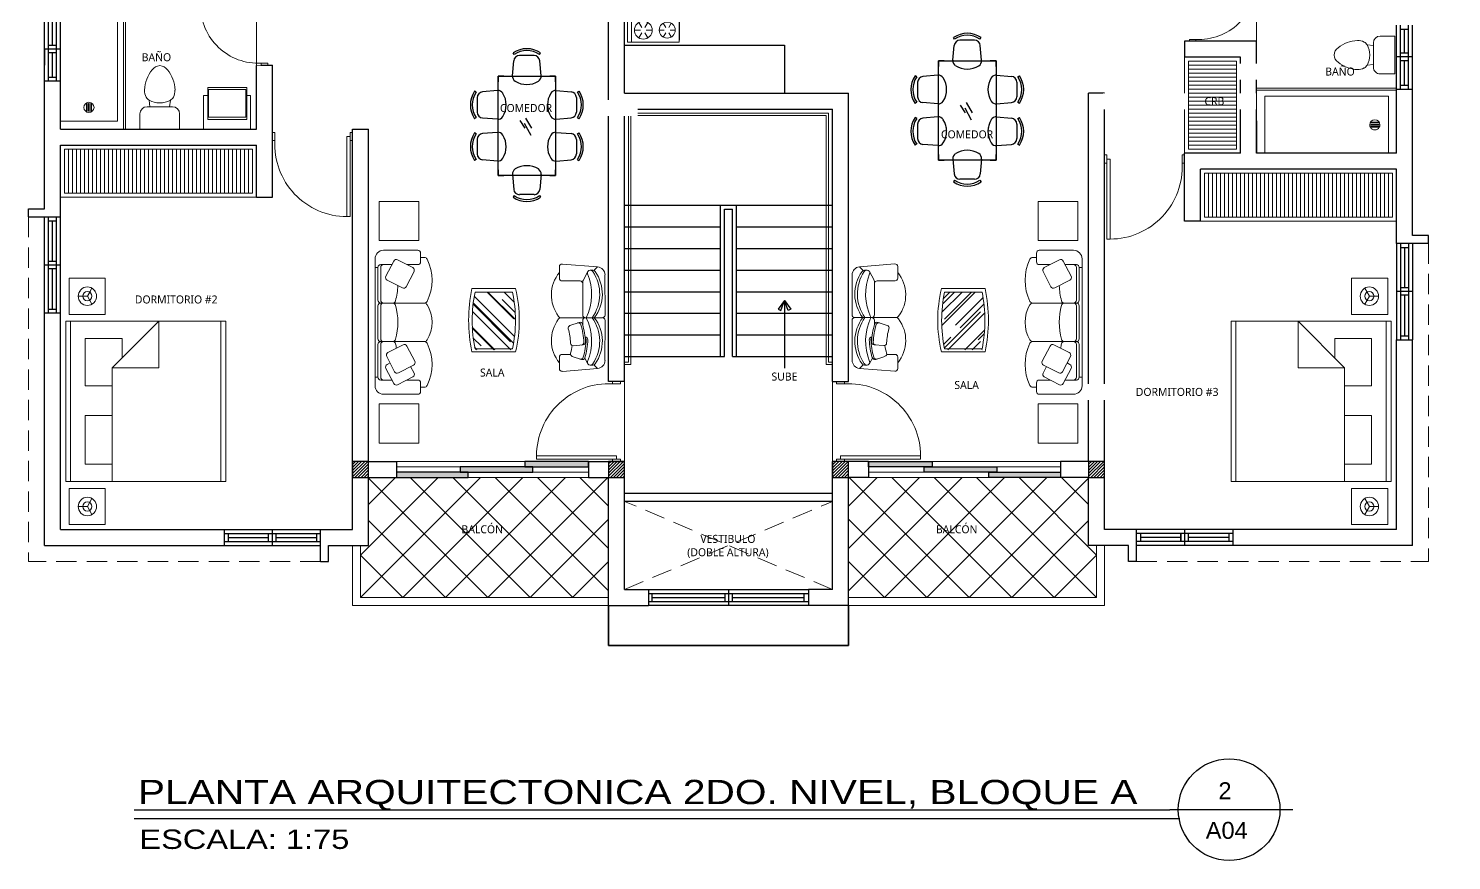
# Model space of a CAD drawing. Header units: feet. Extents: x -417 to 46, y -646 to -218.
# Drawn here: x -77.94 to -60.15, y -238.07 to -227.68 of the extents above; entities that cross this region are included whole.
import ezdxf
from ezdxf.enums import TextEntityAlignment as Align

# ---------------------------------------------------------------- set-up
doc = ezdxf.new("R2010")
doc.units = ezdxf.units.FT
doc.header["$MEASUREMENT"] = 0
doc.linetypes.add('DASHED', pattern=[19.05, 12.7, -6.35])
for name, color, linetype, lineweight in [('A-GENM', 8, 'Continuous', 9), ('A-WALL', 4, 'Continuous', 25), ('closet', 8, 'Continuous', 5), ('FURN', 2, 'Continuous', 30), ('I-FURN', 2, 'Continuous', 0), ('MB', 2, 'Continuous', 20), ('muebles', 2, 'Continuous', 5), ('P-SANR-FIXT', 2, 'Continuous', 9), ('Piso', 8, 'Continuous', 9), ('puertas', 8, 'Continuous', 9), ('TXT', 2, 'Continuous', 9), ('vuelo', 251, 'DASHED', 13)]:
    doc.layers.add(name, color=color, linetype=linetype, lineweight=lineweight)
for name, color, linetype in [('COCINA', 2, 'Continuous'), ('columna', 9, 'Continuous'), ('escalera', 2, 'Continuous'), ('PERT-VENT', 2, 'Continuous'), ('RELLENO', 8, 'Continuous'), ('textos', 7, 'Continuous'), ('TEXXT', 8, 'Continuous')]:
    doc.layers.add(name, color=color, linetype=linetype)
doc.styles.add('ads', font='trebuc.ttf', dxfattribs={"height": 0.14})
doc.styles.add('DAMIAN', font='arial.ttf', dxfattribs={"height": 0.12})

# ---------------------------------------------------------------- blocks, each defined once
blk = doc.blocks.new('A$C285A50AC')
at = {"layer": 'muebles'}
for p, q in [((0.001, 0.69, -0.889), (0, 0.029, -0.889)), ((0.001, 0.69), (0.001, 0.639)), ((0.763, 0.688), (0.001, 0.69)), ((0.763, 0.688, -0.889), (0.001, 0.69, -0.889)), ((0.001, 0.639), (0.763, 0.637)), ((0.762, 0.028, -0.889), (0.763, 0.688, -0.889)), ((0.763, 0.637), (0.763, 0.688)), ((0, 0.029, -0.889), (0.762, 0.028, -0.889))]:
    blk.add_line(p, q, dxfattribs=at)
at = {"layer": 'muebles', "color": 8}
for p, q in [((0.153, 0.524, 0.003), (0.153, 0.6, 0.003)), ((0.61, 0.523, 0.003), (0.611, 0.587, 0.003)), ((0.12, 0.505, 0.003), (0.054, 0.543, 0.003)), ((0.12, 0.467, 0.003), (0.054, 0.429, 0.003)), ((0.153, 0.448, 0.003), (0.153, 0.372, 0.003)), ((0.186, 0.505, 0.003), (0.252, 0.543, 0.003)), ((0.186, 0.467, 0.003), (0.252, 0.429, 0.003)), ((0.577, 0.466, 0.003), (0.522, 0.435, 0.003)), ((0.577, 0.504, 0.003), (0.523, 0.536, 0.003)), ((0.61, 0.447, 0.003), (0.61, 0.384, 0.003)), ((0.643, 0.504, 0.003), (0.698, 0.536, 0.003)), ((0.643, 0.466, 0.003), (0.698, 0.434, 0.003)), ((0.12, 0.2, 0.003), (0.065, 0.232, 0.003)), ((0.153, 0.219, 0.003), (0.153, 0.283, 0.003)), ((0.186, 0.2, 0.003), (0.241, 0.232, 0.003)), ((0.577, 0.2, 0.003), (0.511, 0.238, 0.003)), ((0.61, 0.219, 0.003), (0.61, 0.295, 0.003)), ((0.643, 0.199, 0.003), (0.709, 0.237, 0.003)), ((0.12, 0.162, 0.003), (0.065, 0.131, 0.003)), ((0.153, 0.143, 0.003), (0.152, 0.08, 0.003)), ((0.186, 0.162, 0.003), (0.241, 0.13, 0.003)), ((0.577, 0.162, 0.003), (0.511, 0.124, 0.003)), ((0.61, 0.142, 0.003), (0.61, 0.066, 0.003)), ((0.643, 0.161, 0.003), (0.709, 0.123, 0.003))]:
    blk.add_line(p, q, dxfattribs=at)
at = {"layer": 'muebles', "extrusion": (-0.001805, -0.999998, 0)}
for p, q in [((0.063, 0.027, -0.622), (0.698, 0.025, -0.622)), ((0.063, 0.027, -0.102), (0.698, 0.025, -0.102))]:
    blk.add_line(p, q, dxfattribs=at)
at = {"layer": 'muebles'}
for centre, radius in [((0.153, 0.486, 0.003), 0.114), ((0.61, 0.485, 0.003), 0.102), ((0.153, 0.181, 0.003), 0.102), ((0.61, 0.181, 0.003), 0.114)]:
    blk.add_circle(centre, radius, dxfattribs=at)
at = {"layer": 'muebles', "color": 8, "extrusion": (-0.001805, -0.999998, 0)}
for centre in [(0.089, -0.038, -0.027), (0.216, -0.038, -0.027), (0.381, -0.038, -0.027), (0.546, -0.038, -0.027), (0.673, -0.038, -0.027)]:
    blk.add_circle(centre, 0.0254, dxfattribs=at)
at = {"layer": 'muebles'}
for points in [[(0, 0.029), (0.001, 0.639), (0.763, 0.637), (0.762, 0.028)], [(0.001, 0.69, 0.254), (0.001, 0.639, 0.254), (0.763, 0.637, 0.254), (0.763, 0.688, 0.254)]]:
    blk.add_3dface(points, dxfattribs=at)
at = {"layer": 'muebles', "color": 8}
for points in [[(0.025, 0.027, -0.076), (0.025, 0.027, -0.533), (0.737, 0.025, -0.533), (0.737, 0.025, -0.076)], [(0.025, 0.027, -0.597), (0.025, 0.027, -0.851), (0.737, 0.025, -0.851), (0.737, 0.025, -0.597)]]:
    blk.add_3dface(points, dxfattribs=at)
blk = doc.blocks.new('Toilet_-_Tank_-_3D_4840 - 17_ High_ Seat Not Visible-536545-Nivel 1')
at = {"layer": 'P-SANR-FIXT'}
for p, q in [((0.248, 0.489), (-0.248, 0.489)), ((-0.248, 0.489), (-0.248, 0.298)), ((0.248, 0.298), (0.248, 0.489)), ((-0.159, 0.21), (-0.123, 0.21)), ((-0.123, 0.21), (-0.132, 0.127)), ((-0.123, 0.21), (0.123, 0.21)), ((0.132, 0.127), (0.123, 0.21)), ((0.123, 0.21), (0.159, 0.21))]:
    blk.add_line(p, q, dxfattribs=at)
for centre, radius, start, end in [((-0.159, 0.298), 0.0889, 180, 270), ((0.159, 0.298), 0.0889, 270, 360), ((-0.023, 0.008), 0.167, 151.0596, 182.709), ((-0.083, 0.041), 0.0995, 119.8981, 151.0596), ((0, -0.104), 0.266, 90.1019, 119.8981), ((0, -0.104), 0.266, 60.1019, 89.8981), ((0.083, 0.041), 0.0995, 28.9404, 60.1019), ((0.023, 0.008), 0.167, 357.291, 28.9404), ((0.25, 0.021), 0.441, 182.709, 218.5058), ((-0.25, 0.021), 0.441, 321.4942, 357.291), ((0.011, -0.169), 0.136, 218.5058, 265.219), ((-0.011, -0.169), 0.136, 274.781, 321.4942)]:
    blk.add_arc(centre, radius, start, end, dxfattribs=at)
blk = doc.blocks.new('bath_sink_6127 - bath_sink_6127-V2-Nivel 1')
at = {"layer": 'I-FURN'}
for p, q in [((0.293, 0.297), (-0.127, 0.297)), ((-0.127, 0.297), (-0.127, -0.29)), ((0.395, 0.244), (-0.005, 0.244)), ((-0.005, 0.244), (-0.005, -0.245)), ((0.025, -0.234), (0.025, 0.233)), ((0.025, 0.233), (0.369, 0.233)), ((0.293, 0.244), (0.293, 0.297)), ((0.369, 0.233), (0.369, -0.234)), ((0.395, -0.245), (0.395, 0.244)), ((0.293, -0.29), (-0.127, -0.29)), ((-0.005, -0.245), (0.395, -0.245)), ((0.369, -0.234), (0.025, -0.234)), ((0.293, -0.29), (0.293, -0.245))]:
    blk.add_line(p, q, dxfattribs=at)
blk = doc.blocks.new('A$C3D6C2CD6')
at = {"layer": 'P-SANR-FIXT'}
for p, q in [((0, 1.6), (0.787, 1.6)), ((0, 0.102), (0, 1.6)), ((0.711, 1.6), (0.711, 0.102)), ((0.787, 0), (0.787, 1.6)), ((0.813, 1.6), (0.813, 0)), ((0.324, 0.227), (0.324, 0.317)), ((0.333, 0.317), (0.333, 0.227)), ((0.351, 0.227), (0.351, 0.317)), ((0.36, 0.317), (0.36, 0.227)), ((0.378, 0.227), (0.378, 0.317)), ((0.387, 0.317), (0.387, 0.227)), ((0.711, 0.102), (0, 0.102)), ((0, 0), (0.787, 0)), ((0.124, 0), (0.787, 0)), ((0.813, 0), (0.787, 0)), ((0.813, 0), (0.787, 0))]:
    blk.add_line(p, q, dxfattribs=at)
for centre, radius, start, end in [((0.356, 0.272), 0.0635, 90, 270), ((0.356, 0.272), 0.0635, 90, 270), ((0.328, 0.317), 0.00444, 360, 180), ((0.328, 0.227), 0.00444, 180, 360), ((0.356, 0.317), 0.00444, 360, 180), ((0.356, 0.227), 0.00444, 180, 360), ((0.356, 0.272), 0.0635, 270, 90), ((0.356, 0.272), 0.0635, 270, 90), ((0.383, 0.317), 0.00444, 360, 180), ((0.383, 0.227), 0.00444, 180, 360)]:
    blk.add_arc(centre, radius, start, end, dxfattribs=at)
blk = doc.blocks.new('A$C4D292AF4')
at = {"layer": 'puertas'}
for points in [[(0.03, 0.05), (0.07, 0.05), (0.07, 1.05), (0.03, 1.05)], [(0, 0), (0.03, 0), (0.03, 0.1), (0, 0.1)], [(0.97, 0), (1, 0), (1, 0.1), (0.97, 0.1)]]:
    blk.add_lwpolyline(points, close=True, dxfattribs=at)
blk.add_arc((0.068, 0.147), 0.903, 357.0481, 89.8556, dxfattribs=at)
blk = doc.blocks.new('A$C6DF15AF1')
for points in [[(1.603, 0.133), (2.4, 0.133), (2.4, 0.2), (1.603, 0.2)], [(0, 0), (0.896, 0), (0.896, 0.067), (0, 0.067)], [(0.796, 0.067), (1.703, 0.067), (1.703, 0.133), (0.796, 0.133)]]:
    blk.add_hatch(color=256).paths.add_polyline_path(points)
at = {"layer": 'PERT-VENT', "extrusion": (-6.28888e-16, -1.94037e-15, -1)}
for points in [[(-1.603, 0.133), (-2.4, 0.133), (-2.4, 0.2), (-1.603, 0.2)], [(0, 0), (-0.896, 0), (-0.896, 0.067), (0, 0.067)], [(-0.796, 0.067), (-1.703, 0.067), (-1.703, 0.133), (-0.796, 0.133)]]:
    blk.add_lwpolyline(points, close=True, dxfattribs=at)
at = {"layer": 'Piso'}
for p, q in [((0, 0.2), (2.4, 0.2)), ((0, 0), (2.4, 0))]:
    blk.add_line(p, q, dxfattribs=at)
at = {"layer": 'Piso', "extrusion": (-6.28888e-16, -1.94037e-15, -1)}
for p, q in [((0.796, 0.133), (0, 0.133)), ((1.703, 0.067), (2.4, 0.067))]:
    blk.add_line(p, q, dxfattribs=at)
blk = doc.blocks.new('A$C5D053580')
at = {"color": 8}
for p, q in [((0.761, 1.017), (0.69, 1.123)), ((0.845, 0.914), (0.753, 1.083)), ((0.855, 1.016), (0.772, 1.159))]:
    blk.add_line(p, q, dxfattribs=at)
at = {"layer": 'FURN'}
for p, q in [((0.608, 2.04, -0.375), (0.592, 2.062, -0.375)), ((0.884, 2.026, -0.375), (0.683, 2.026, -0.375)), ((0.96, 2.04, -0.375), (0.975, 2.062, -0.375)), ((0.585, 1.746, -0.375), (0.602, 1.952, -0.375)), ((0.983, 1.746, -0.375), (0.965, 1.952, -0.375)), ((0.082, 1.516, -0.375), (0.059, 1.532, -0.375)), ((0.095, 1.441, -0.375), (0.095, 1.24, -0.375)), ((0.375, 1.54, -0.375), (0.169, 1.522, -0.375)), ((1.192, 1.54, -0.375), (1.398, 1.523, -0.375)), ((1.472, 1.442, -0.375), (1.472, 1.241, -0.375)), ((1.486, 1.517, -0.375), (1.508, 1.533, -0.375)), ((0.082, 1.164, -0.375), (0.059, 1.149, -0.375)), ((0.375, 1.141, -0.375), (0.169, 1.159, -0.375)), ((1.192, 1.142, -0.375), (1.398, 1.16, -0.375)), ((1.486, 1.165, -0.375), (1.508, 1.15, -0.375)), ((0.082, 0.937, -0.375), (0.059, 0.953, -0.375)), ((0.095, 0.862, -0.375), (0.095, 0.661, -0.375)), ((0.375, 0.96, -0.375), (0.169, 0.943, -0.375)), ((1.192, 0.96, -0.375), (1.398, 0.943, -0.375)), ((1.472, 0.862, -0.375), (1.472, 0.661, -0.375)), ((1.486, 0.937, -0.375), (1.508, 0.953, -0.375)), ((0.082, 0.585, -0.375), (0.059, 0.57, -0.375)), ((0.375, 0.562, -0.375), (0.169, 0.58, -0.375)), ((1.192, 0.562, -0.375), (1.398, 0.58, -0.375)), ((1.486, 0.585, -0.375), (1.508, 0.57, -0.375)), ((0.585, 0.375, -0.375), (0.602, 0.169, -0.375)), ((0.983, 0.375, -0.375), (0.965, 0.169, -0.375)), ((0.608, 0.082, -0.375), (0.592, 0.059, -0.375)), ((0.884, 0.095, -0.375), (0.683, 0.095, -0.375)), ((0.96, 0.082, -0.375), (0.975, 0.059, -0.375))]:
    blk.add_line(p, q, dxfattribs=at)
at = {"layer": 'FURN', "linetype": 'Continuous'}
for p, q in [((0.384, 1.741, 0.375), (1.184, 1.741, 0.375)), ((0.384, 0.361, 0.375), (0.384, 1.741, 0.375)), ((1.184, 1.741, 0.375), (1.184, 0.361, 0.375)), ((1.184, 0.361, 0.375), (0.384, 0.361, 0.375))]:
    blk.add_line(p, q, dxfattribs=at)
at = {"layer": 'FURN'}
for centre, radius, start, end in [((0.784, 1.782, -0.375), 0.339, 55.6197, 124.3803), ((0.683, 1.945, -0.375), 0.0813, 90, 175.0303), ((0.784, 1.782, -0.375), 0.312, 55.6197, 124.3803), ((0.884, 1.945, -0.375), 0.0813, 4.9697, 90), ((0.665, 1.739, -0.375), 0.0813, 175.0303, 238.407), ((0.784, 1.931, -0.375), 0.307, 238.407, 301.593), ((0.902, 1.739, -0.375), 0.0813, 301.593, 4.9697), ((0.339, 1.34, -0.375), 0.339, 145.6197, 214.3803), ((0.339, 1.34, -0.375), 0.312, 145.6197, 214.3803), ((0.176, 1.441, -0.375), 0.0813, 94.9697, 180), ((0.382, 1.459, -0.375), 0.0813, 31.593, 94.9697), ((0.19, 1.34, -0.375), 0.307, 328.407, 31.593), ((1.378, 1.341, -0.375), 0.307, 148.407, 211.593), ((1.185, 1.46, -0.375), 0.0813, 85.0303, 148.407), ((1.391, 1.442, -0.375), 0.0813, 0, 85.0303), ((1.229, 1.341, -0.375), 0.312, 325.6197, 34.3803), ((1.229, 1.341, -0.375), 0.339, 325.6197, 34.3803), ((0.176, 1.24, -0.375), 0.0813, 180, 265.0303), ((1.391, 1.241, -0.375), 0.0813, 274.9697, 0), ((0.382, 1.222, -0.375), 0.0813, 265.0303, 328.407), ((1.185, 1.223, -0.375), 0.0813, 211.593, 274.9697), ((0.339, 0.761, -0.375), 0.339, 145.6197, 214.3803), ((0.339, 0.761, -0.375), 0.312, 145.6197, 214.3803), ((0.176, 0.862, -0.375), 0.0813, 94.9697, 180), ((0.382, 0.88, -0.375), 0.0813, 31.593, 94.9697), ((0.19, 0.761, -0.375), 0.307, 328.407, 31.593), ((1.378, 0.761, -0.375), 0.307, 148.407, 211.593), ((1.185, 0.88, -0.375), 0.0813, 85.0303, 148.407), ((1.391, 0.862, -0.375), 0.0813, 0, 85.0303), ((1.229, 0.761, -0.375), 0.312, 325.6197, 34.3803), ((1.229, 0.761, -0.375), 0.339, 325.6197, 34.3803), ((0.176, 0.661, -0.375), 0.0813, 180, 265.0303), ((0.382, 0.643, -0.375), 0.0813, 265.0303, 328.407), ((1.185, 0.643, -0.375), 0.0813, 211.593, 274.9697), ((1.391, 0.661, -0.375), 0.0813, 274.9697, 0), ((0.665, 0.382, -0.375), 0.0813, 121.593, 184.9697), ((0.784, 0.19, -0.375), 0.307, 58.407, 121.593), ((0.902, 0.382, -0.375), 0.0813, 355.0303, 58.407), ((0.784, 0.339, -0.375), 0.339, 235.6197, 304.3803), ((0.683, 0.176, -0.375), 0.0813, 184.9697, 270), ((0.784, 0.339, -0.375), 0.312, 235.6197, 304.3803), ((0.884, 0.176, -0.375), 0.0813, 270, 355.0303)]:
    blk.add_arc(centre, radius, start, end, dxfattribs=at)
at = {"layer": 'FURN', "linetype": 'Continuous'}
for points in [[(0.384, 1.741, -0.375), (0.384, 1.741, 0.375), (0.384, 1.661, 0.375), (0.384, 1.701, -0.375)], [(0.464, 1.741, 0.375), (0.424, 1.741, -0.375), (0.384, 1.741, -0.375), (0.384, 1.741, 0.375)], [(1.184, 0.361, 0.425), (0.384, 0.361, 0.425), (0.384, 1.741, 0.425), (1.184, 1.741, 0.425)], [(1.104, 1.741, 0.375), (1.144, 1.741, -0.375), (1.184, 1.741, -0.375), (1.184, 1.741, 0.375)], [(1.184, 1.741, -0.375), (1.184, 1.741, 0.375), (1.184, 1.661, 0.375), (1.184, 1.701, -0.375)], [(0.384, 0.361, -0.375), (0.384, 0.361, 0.375), (0.384, 0.441, 0.375), (0.384, 0.401, -0.375)], [(1.184, 0.361, -0.375), (1.184, 0.361, 0.375), (1.184, 0.441, 0.375), (1.184, 0.401, -0.375)], [(0.464, 0.361, 0.375), (0.424, 0.361, -0.375), (0.384, 0.361, -0.375), (0.384, 0.361, 0.375)], [(1.104, 0.361, 0.375), (1.144, 0.361, -0.375), (1.184, 0.361, -0.375), (1.184, 0.361, 0.375)]]:
    blk.add_3dface(points, dxfattribs=at)
blk = doc.blocks.new('A$C4CC40D8E')
at = {"layer": 'muebles'}
for p, q in [((0.15, 2.525, 0.013), (0.75, 2.525, 0.013)), ((0, 0.15, 0.013), (0, 2.375, 0.013)), ((0.1, 2.275, 0.013), (0.297, 2.275, 0.013)), ((0.191, 2.07, 0.013), (0.329, 2.337, 0.013)), ((0.396, 2.358, 0.013), (0.663, 2.221, 0.013)), ((0.557, 2.275, 0.013), (0.75, 2.275, 0.013)), ((0.8, 2.325, 0.013), (0.8, 2.475, 0.013)), ((0.8, 2.4, 0.013), (0.868, 2.4, 0.013)), ((0.05, 2.225, 0.013), (0, 2.225, 0.013)), ((0.05, 1.65, 0.013), (0.05, 2.225, 0.013)), ((0.1, 1.65, 0.013), (0.1, 2.225, 0.013)), ((0.264, 1.976, 0.013), (0.213, 2.003, 0.013)), ((0.684, 2.153, 0.013), (0.625, 2.039, 0.013)), ((0.05, 0.975, 0.013), (0.05, 1.55, 0.013)), ((0.1, 1.6, 0.013), (0.869, 1.6, 0.013)), ((0.1, 0.975, 0.013), (0.1, 1.55, 0.013)), ((0.05, 0.3, 0.013), (0.05, 0.875, 0.013)), ((0.1, 0.925, 0.013), (0.869, 0.925, 0.013)), ((0.1, 0.3, 0.013), (0.1, 0.875, 0.013)), ((0.05, 0.3, 0.013), (0, 0.3, 0.013)), ((0.1, 0.25, 0.013), (0.297, 0.25, 0.013)), ((0.557, 0.25, 0.013), (0.75, 0.25, 0.013)), ((0.8, 0.05, 0.013), (0.8, 0.2, 0.013)), ((0.8, 0.125, 0.013), (0.868, 0.125, 0.013)), ((0.15, 0, 0.013), (0.75, 0, 0.013))]:
    blk.add_line(p, q, dxfattribs=at)
at = {"layer": 'muebles', "elevation": 0.013}
for points in [[(0.698, 1.945), (0.56, 1.678, -0.414214), (0.493, 1.657), (0.226, 1.794, -0.414214), (0.205, 1.861), (0.342, 2.128, -0.414214), (0.41, 2.15), (0.676, 2.012, -0.414214)], [(0.684, 0.372), (0.547, 0.638, 0.414214), (0.48, 0.66), (0.213, 0.522, 0.414214), (0.191, 0.455), (0.329, 0.188, 0.414214), (0.396, 0.167), (0.663, 0.304, 0.414214)]]:
    blk.add_lwpolyline(points, format="xyb", close=True, dxfattribs=at)
at = {"layer": 'muebles'}
for centre, radius, start, end in [((0.15, 2.375, 0.013), 0.15, 90, 180), ((0.75, 2.475, 0.013), 0.05, 360, 90), ((0.1, 2.225, 0.013), 0.05, 90, 180), ((0.15, 2.225, 0.013), 0.05, 90, 180), ((0.373, 2.314, 0.013), 0.05, 62.7398, 152.7398), ((0.75, 2.325, 0.013), 0.05, 270, 360), ((0.868, 2.35, 0.013), 0.05, 23.8847, 90), ((0.162, 2, 0.013), 0.838, 333.776, 26.224), ((0.236, 2.047, 0.013), 0.05, 152.7398, 242.7398), ((0.64, 2.176, 0.013), 0.05, 332.7398, 62.7398), ((0.1, 1.65, 0.013), 0.05, 180, 270), ((0.1, 1.55, 0.013), 0.05, 90, 180), ((0.15, 1.65, 0.013), 0.05, 180, 270), ((0.15, 1.55, 0.013), 0.05, 90, 180), ((0.311, 1.65, 0.013), 0.05, 270, 347.1604), ((0.311, 1.55, 0.013), 0.05, 12.8396, 90), ((-0.718, 1.937, 0.013), 1.118, 344.5029, 348.573), ((-0.718, 1.262, 0.013), 1.118, 344.5029, 15.4971), ((0.868, 1.65, 0.013), 0.05, 270, 336.1153), ((0.869, 1.55, 0.013), 0.05, 25.9445, 90), ((0.399, 1.262, 0.013), 0.601, 329.0457, 30.9543), ((0.1, 0.975, 0.013), 0.05, 180, 270), ((0.1, 0.875, 0.013), 0.05, 90, 180), ((0.15, 0.975, 0.013), 0.05, 180, 270), ((0.15, 0.875, 0.013), 0.05, 90, 180), ((0.311, 0.975, 0.013), 0.05, 270, 347.1604), ((0.311, 0.875, 0.013), 0.05, 12.8396, 90), ((-0.718, 0.587, 0.013), 1.118, 1.5948, 15.4971), ((0.868, 0.875, 0.013), 0.05, 23.8847, 90), ((0.869, 0.975, 0.013), 0.05, 270, 334.0555), ((0.162, 0.525, 0.013), 0.838, 333.776, 26.224), ((0.1, 0.3, 0.013), 0.05, 180, 270), ((0.15, 0.3, 0.013), 0.05, 180, 270), ((0.75, 0.2, 0.013), 0.05, 0, 90), ((0.15, 0.15, 0.013), 0.15, 180, 270), ((0.75, 0.05, 0.013), 0.05, 270, 0), ((0.868, 0.175, 0.013), 0.05, 270, 336.1153)]:
    blk.add_arc(centre, radius, start, end, dxfattribs=at)
blk = doc.blocks.new('A$C6E953964')
at = {"layer": 'muebles'}
for p, q in [((1.358, 1.876), (1.206, 1.724)), ((1.432, 1.873), (1.859, 1.37)), ((1.316, 1.543), (1.206, 1.653)), ((1.239, 1.39), (1.356, 1.253)), ((1.527, 1.466), (1.366, 1.546)), ((1.666, 1.438), (1.552, 1.404)), ((1.751, 1.39), (1.716, 1.426)), ((1.859, 1.37), (1.763, 1.37)), ((1.252, 0.639), (0.704, 1.187)), ((1.008, 1.008), (0.928, 1.169)), ((1.279, 1.121), (1.282, 1.118)), ((1.85, 1.167), (1.323, 0.639)), ((0.519, 0.422), (0.959, 0.862)), ((1.091, 0.994), (1.029, 0.932)), ((0.015, 0.533), (0.167, 0.686)), ((0.475, 0.449), (0.238, 0.686)), ((0.724, 0.041), (1.252, 0.568)), ((0.018, 0.459), (0.521, 0.032)), ((0.453, 0.225), (0.506, 0.401)), ((0.501, 0.14), (0.465, 0.175)), ((0.521, 0.032), (0.521, 0.128))]:
    blk.add_line(p, q, dxfattribs=at)
for centre, radius, start, end in [((1.393, 1.841), 0.05, 40.2921, 135), ((1.346, 1.144), 0.659, 95.5762, 172.3053), ((1.241, 1.689), 0.05, 135, 225), ((0.429, 2.18), 1.078, 298.7955, 313.14), ((0.711, 1.797), 1.001, 289.1764, 337.4282), ((0.992, 1.521), 0.758, 279.5275, 348.5153), ((1.054, 1.459), 0.72, 277.3329, 350.6734), ((1.201, 1.357), 0.05, 40.5997, 133.14), ((0.355, 2.044), 1.078, 323.4757, 331.2045), ((1.343, 1.501), 0.05, 63.7448, 151.2045), ((0.355, 2.044), 1.328, 317.1583, 331.5028), ((0.355, 2.044), 1.358, 317.2097, 331.5542), ((1.478, 1.435), 0.05, 331.5028, 63.7448), ((1.505, 1.421), 0.05, 331.5542, 63.7448), ((1.68, 1.39), 0.05, 45, 153.7448), ((1.686, 1.385), 0.05, 343.3506, 45), ((1.716, 1.355), 0.05, 345.2193, 45), ((1.744, 1.273), 0.15, 315, 40.2921), ((0.747, 0.545), 0.659, 97.6947, 174.4238), ((0.67, 1.15), 0.05, 45, 103.6093), ((0.741, 1.221), 0.05, 166.3907, 225), ((0.973, 1.192), 0.05, 118.7955, 206.2552), ((0.429, 2.18), 1.328, 298.4972, 312.8417), ((0.429, 2.18), 1.358, 298.4458, 312.7903), ((1.315, 1.156), 0.05, 229.4003, 317.2097), ((1.292, 1.175), 0.05, 262.286, 317.1583), ((1.299, 1.243), 0.05, 312.8417, 40.5997), ((1.318, 1.22), 0.05, 312.7903, 40.5997), ((0.094, 1.18), 1.001, 292.5718, 340.8236), ((0.994, 0.826), 0.05, 45, 135), ((1.039, 1.057), 0.05, 206.2552, 298.4972), ((1.053, 1.03), 0.05, 206.2552, 298.4458), ((1.065, 0.897), 0.05, 135, 225), ((0.05, 0.498), 0.05, 135, 229.7079), ((0.202, 0.65), 0.05, 45, 135), ((0.37, 0.899), 0.758, 281.4847, 350.4725), ((0.432, 0.837), 0.72, 279.3266, 352.6671), ((1.217, 0.604), 0.05, 315, 45), ((1.287, 0.674), 0.05, 225, 315), ((0.51, 0.484), 0.05, 225, 315), ((0.554, 0.387), 0.05, 135, 163.0552), ((0.501, 0.211), 0.05, 116.2552, 225), ((0.507, 0.205), 0.05, 225, 286.6494), ((0.536, 0.175), 0.05, 225, 284.7807), ((0.618, 0.147), 0.15, 229.7079, 315)]:
    blk.add_arc(centre, radius, start, end, dxfattribs=at)
blk = doc.blocks.new('A$C00990124')
at = {"layer": 'RELLENO', "ltscale": 0.4}
h = blk.add_hatch(dxfattribs=at)
h.set_pattern_fill('AR-RROOF', color=256, scale=0.008831, angle=585, style=0)
h.set_pattern_definition([(315, (-222.8446, 143.9424), (0.19032512, -0.50753365), [3.3645046, -0.4486006, 1.1215015, -0.2243003]), (315, (-222.71296, 143.65215), (-0.36954794, -0.0523394), [0.6729009, -0.0740191, 1.3458018, -0.1682252]), (315, (-222.90011, 143.72828), (0.71847733, -0.93100705), [1.79440245, -0.3140204, 0.8972012, -0.2243003])])
h.paths.add_polyline_path([(0.548, 0.748), (0.08, 0.748, 0.101119), (0.08, 0.028), (0.548, 0.028, 0.101119)])
at = {"layer": 'muebles'}
for p, q in [((0.08, 0.748, 449.107), (0.548, 0.748, 449.107)), ((0.548, 0.038, 449.107), (0.08, 0.038, 449.107))]:
    blk.add_line(p, q, dxfattribs=at)
at = {"layer": 'muebles', "elevation": 449.107}
blk.add_lwpolyline([(0.04, 0.791), (0.587, 0.791, -0.117641), (0.587, 0), (0.04, 0, -0.100473), (0.04, 0.791)], format="xyb", close=True, dxfattribs=at)
at = {"layer": 'muebles'}
for centre, start, end in [((1.791, 0.393, 449.107), 168.2811, 191.7189), ((-1.162, 0.393, 449.107), 348.2811, 11.7189)]:
    blk.add_arc(centre, 1.747, start, end, dxfattribs=at)
blk = doc.blocks.new('A$C154754DE')
at = {"layer": 'muebles', "color": 2, "linetype": 'Continuous'}
for p, q in [((1.505, 3.079, 224.56), (1.958, 3.079, 224.56)), ((1.505, 2.626, 224.56), (1.505, 3.079, 224.56)), ((1.958, 2.626, 224.56), (1.958, 3.079, 224.56)), ((1.505, 2.626, 224.56), (1.958, 2.626, 224.56)), ((1.505, 0.453, 224.56), (1.958, 0.453, 224.56)), ((1.505, 0.453, 224.56), (1.505, 0, 224.56)), ((1.958, 0.453, 224.56), (1.958, 0, 224.56)), ((1.505, 0, 224.56), (1.958, 0, 224.56))]:
    blk.add_line(p, q, dxfattribs=at)
at = {"layer": 'muebles', "color": 8, "linetype": 'Continuous'}
for p, q in [((1.729, 2.853, 224.56), (1.672, 2.953, 224.56)), ((1.729, 2.853, 224.56), (1.672, 2.754, 224.56)), ((1.729, 2.853, 224.56), (1.844, 2.853, 224.56)), ((1.729, 0.226, 224.56), (1.672, 0.326, 224.56)), ((1.729, 0.226, 224.56), (1.672, 0.126, 224.56)), ((1.729, 0.226, 224.56), (1.844, 0.226, 224.56))]:
    blk.add_line(p, q, dxfattribs=at)
at = {"layer": 'muebles', "linetype": 'Continuous'}
for p, q in [((0, 2.54, 224.56), (2, 2.54, 224.56)), ((0, 0.54, 224.56), (0, 2.54, 224.56)), ((0.061, 2.54, 224.56), (0.061, 0.54, 224.56)), ((1.419, 1.958, 224.56), (0.837, 2.54, 224.56)), ((0.837, 2.54, 224.56), (0.837, 1.958, 224.56)), ((1.939, 0.54, 224.56), (1.939, 2.54, 224.56)), ((2, 2.54, 224.56), (2, 0.54, 224.56)), ((1.296, 2.326, 224.56), (1.755, 2.326, 224.56)), ((1.296, 2.081, 224.56), (1.296, 2.326, 224.56)), ((1.755, 2.326, 224.56), (1.755, 1.734, 224.56)), ((0.837, 1.958, 224.56), (1.419, 1.958, 224.56)), ((1.419, 0.54, 224.56), (1.419, 1.958, 224.56)), ((1.755, 1.734, 224.56), (1.419, 1.734, 224.56)), ((1.419, 1.364, 224.56), (1.755, 1.364, 224.56)), ((1.755, 1.364, 224.56), (1.755, 0.754, 224.56)), ((1.755, 0.754, 224.56), (1.419, 0.754, 224.56)), ((2, 0.54, 224.56), (0, 0.54, 224.56))]:
    blk.add_line(p, q, dxfattribs=at)
at = {"layer": 'muebles', "color": 8, "linetype": 'Continuous', "extrusion": (0, 0, -1)}
for centre, major_axis, start_param, end_param in [((1.729, 2.853, 224.56), (-0.0814, -0.0814), -1.570796, 4.712389), ((1.729, 0.226, 224.56), (-0.0407, 0.0407), 1.570796326794897, 7.853981633974483)]:
    blk.add_ellipse(centre, major_axis=major_axis, ratio=1, start_param=start_param, end_param=end_param, dxfattribs=at)
at = {"layer": 'muebles', "color": 8, "linetype": 'Continuous'}
for centre, major_axis, start_param, end_param in [((1.729, 2.853, 224.56), (-0.0407, -0.0407), 1.570796326794897, 7.853981633974483), ((1.729, 0.226, 224.56), (-0.0814, 0.0814), -1.570796, 4.712389)]:
    blk.add_ellipse(centre, major_axis=major_axis, ratio=1, start_param=start_param, end_param=end_param, dxfattribs=at)
blk = doc.blocks.new('A$C074D4DC8')
at = {"layer": 'FURN'}
blk.add_line((0.042, 0.342), (0.042, -0.198), dxfattribs=at)
for points in [[(0.042, 0.342), (-0.008, 0.274), (0.012, 0.262), (0.042, 0.342)], [(0.042, 0.342), (0.092, 0.274), (0.072, 0.262), (0.042, 0.342)]]:
    blk.add_lwpolyline(points, dxfattribs=at)
blk = doc.blocks.new('A$C78C8556F')
at = {"layer": 'PERT-VENT', "extrusion": (-2.36659e-12, 8.94772e-16, -1)}
for p, q in [((0, 0.2), (2, 0.2)), ((1, 0.2), (1, 0)), ((0, 0.15), (2, 0.15)), ((0, 0.05), (2, 0.05)), ((2, 0), (0, 0)), ((0.047, 0.1), (0.953, 0.1)), ((0.953, 0.15), (0.953, 0.05)), ((1.047, 0.15), (1.047, 0.05)), ((1.047, 0.1), (1.946, 0.1)), ((1.946, 0.05), (1.946, 0.15))]:
    blk.add_line(p, q, dxfattribs=at)
at = {"layer": 'PERT-VENT'}
blk.add_line((0.047, 0.05), (0.047, 0.15), dxfattribs=at)
blk = doc.blocks.new('A$C72735B25')
at = {"layer": 'PERT-VENT', "extrusion": (-1.27878e-17, -1.31713e-15, -1)}
for p, q in [((0, 0), (0, 1.203)), ((0.05, 0), (0.05, 1.203)), ((0.1, 0.648), (0.1, 1.149)), ((0.15, 0), (0.15, 1.203)), ((0.2, 0), (0.2, 1.203)), ((0.2, 0.602), (0, 0.602)), ((0.15, 0.648), (0.05, 0.648)), ((0.15, 0.555), (0.05, 0.555)), ((0.1, 0.05), (0.1, 0.555)), ((0.05, 0.05), (0.15, 0.05))]:
    blk.add_line(p, q, dxfattribs=at)
at = {"layer": 'PERT-VENT', "extrusion": (-1.27878e-17, 1.31713e-15, -1)}
blk.add_line((0.05, 1.153), (0.15, 1.153), dxfattribs=at)
blk = doc.blocks.new('A$C15954AF6')
at = {"layer": 'P-SANR-FIXT'}
for p, q in [((0, 0.813), (1.75, 0.813)), ((0, 0.813), (0.001, 0.001)), ((1.75, 0.787), (0, 0.787)), ((1.75, 0.813), (1.75, 0)), ((0.102, 0.711), (1.648, 0.711)), ((0.102, 0.711), (0.102, 0)), ((1.648, 0.711), (1.649, 0)), ((1.434, 0.387), (1.523, 0.387)), ((1.523, 0.378), (1.434, 0.378)), ((1.434, 0.36), (1.523, 0.36)), ((1.523, 0.351), (1.434, 0.351)), ((1.434, 0.333), (1.523, 0.333)), ((1.523, 0.324), (1.434, 0.324)), ((1.649, 0), (0.001, 0)), ((1.649, 0), (1.75, 0))]:
    blk.add_line(p, q, dxfattribs=at)
for centre, radius, start, end in [((1.478, 0.355), 0.0635, 0.0472, 180.0472), ((1.478, 0.355), 0.0635, 0.0472, 180.0472), ((1.434, 0.383), 0.00444, 90.0472, 270.0472), ((1.434, 0.355), 0.00444, 90.0472, 270.0472), ((1.523, 0.383), 0.00444, 270.0472, 90.0472), ((1.523, 0.355), 0.00444, 270.0472, 90.0472), ((1.478, 0.355), 0.0635, 180.0472, 0.0472), ((1.478, 0.355), 0.0635, 180.0472, 0.0472), ((1.434, 0.328), 0.00444, 90.0472, 270.0472), ((1.523, 0.328), 0.00444, 270.0472, 90.0472)]:
    blk.add_arc(centre, radius, start, end, dxfattribs=at)
blk = doc.blocks.new('A$C559373E3')
at = {"layer": 'PERT-VENT', "extrusion": (-1.27878e-17, -1.31713e-15, -1)}
for p, q in [((0, 0), (0, 0.8)), ((0.05, 0), (0.05, 0.8)), ((0.1, 0.448), (0.1, 0.746)), ((0.15, 0), (0.15, 0.8)), ((0.2, 0), (0.2, 0.8)), ((0.2, 0.402), (0, 0.402)), ((0.15, 0.448), (0.05, 0.448)), ((0.15, 0.355), (0.05, 0.355)), ((0.1, 0.05), (0.1, 0.355)), ((0.05, 0.05), (0.15, 0.05))]:
    blk.add_line(p, q, dxfattribs=at)
at = {"layer": 'PERT-VENT', "extrusion": (-1.27878e-17, 1.31713e-15, -1)}
blk.add_line((0.05, 0.75), (0.15, 0.75), dxfattribs=at)
blk = doc.blocks.new('A$C012446DC')
at = {"layer": 'Piso'}
h = blk.add_hatch(dxfattribs=at)
h.set_pattern_fill('ANSI31', color=256, scale=0.008571, angle=180)
h.set_pattern_definition([(225, (206536.064322, 1154820.960068), (0.0192434059784, -0.0192434059784), [])])
h.paths.add_polyline_path([(0, 0), (0.2, 0), (0.2, 0.2), (0, 0.2)])
at = {"layer": 'columna'}
blk.add_lwpolyline([(0.2, 0.2), (0, 0.2), (0, 0), (0.2, 0)], close=True, dxfattribs=at)
blk = doc.blocks.new('A$C387E0859')
for p in [(0, 8.7), (3.2, 8.7), (0, 0), (3.2, 0), (6, 0), (9.2, 0)]:
    blk.add_blockref('A$C012446DC', p)

msp = doc.modelspace()

# ---------------------------------------------------------------- hatches: boundary and pattern name
at = {"layer": 'closet'}
h = msp.add_hatch(dxfattribs=at)
h.set_pattern_fill('ANSI31', color=256, scale=0.4, angle=45, style=0)
h.set_pattern_definition([(90, (-77.488263, -229.7367), (-0.05, 7e-18), [])])
h.paths.add_polyline_path([(-77.4883, -229.7367), (-75.1383, -229.7367), (-75.1383, -229.1867), (-77.4883, -229.1867)])
h = msp.add_hatch(dxfattribs=at)
h.set_pattern_fill('ANSI31', color=256, scale=0.4, angle=45, style=0)
h.set_pattern_definition([(90, (-63.238263, -230.0367), (-0.05, 7e-18), [])])
h.paths.add_polyline_path([(-63.2383, -230.0367), (-60.8883, -230.0367), (-60.8883, -229.4867), (-63.2383, -229.4867)])
at = {"layer": 'Piso'}
h = msp.add_hatch(dxfattribs=at)
h.set_pattern_fill('NET', color=256, scale=3, angle=45, style=0)
h.set_pattern_definition([(45, (-73.78826, -234.7867), (-0.265165, 0.265165), []), (135, (-73.78826, -234.7867), (-0.265165, -0.265165), [])])
h.paths.add_polyline_path([(-73.6883, -233.2867), (-70.6883, -233.2867), (-70.6883, -234.7867), (-73.7883, -234.7867), (-73.7883, -234.1367), (-73.6883, -234.1367)])
h = msp.add_hatch(dxfattribs=at)
h.set_pattern_fill('NET', color=256, scale=3, angle=45, style=0)
h.set_pattern_definition([(135, (-64.58826, -234.7867), (0.265165, 0.265165), []), (45, (-64.58826, -234.7867), (0.265165, -0.265165), [])])
h.paths.add_polyline_path([(-64.6883, -233.2867), (-67.6883, -233.2867), (-67.6883, -234.7867), (-64.5883, -234.7867), (-64.5883, -234.1367), (-64.6883, -234.1367)])

# ---------------------------------------------------------------- linework, layer by layer
at = {"layer": 'A-GENM'}
for p, q in [((-67.6883, -228.4867), (-67.6883, -228.4867)), ((-73.8883, -234.8867), (-73.8883, -234.1367)), ((-73.7883, -234.7867), (-73.7883, -234.1367)), ((-64.5883, -234.7867), (-64.5883, -234.1367)), ((-64.4883, -234.8867), (-64.4883, -234.1367)), ((-70.6883, -234.8867), (-73.8883, -234.8867)), ((-70.6883, -234.7867), (-73.7883, -234.7867)), ((-67.6883, -234.7867), (-64.5883, -234.7867)), ((-67.6883, -234.8867), (-64.4883, -234.8867))]:
    msp.add_line(p, q, dxfattribs=at)
at = {"layer": 'A-WALL'}
for p, q in [((-70.4883, -228.4867), (-70.4883, -222.9867)), ((-70.6883, -232.0867), (-70.6883, -224.5867)), ((-62.5883, -227.839), (-63.4883, -227.839)), ((-63.4883, -227.839), (-63.4883, -228.039)), ((-62.5883, -229.2367), (-62.5883, -227.839)), ((-75.0883, -228.9367), (-75.0883, -228.1367)), ((-75.0883, -228.1367), (-74.8883, -228.1367)), ((-74.8883, -229.7867), (-74.8883, -228.1367)), ((-62.7883, -228.039), (-63.4883, -228.039)), ((-62.7883, -229.2367), (-62.7883, -228.039)), ((-77.7383, -229.9332), (-77.7383, -228.3383)), ((-77.5383, -228.9367), (-77.5383, -228.3383)), ((-70.4883, -228.4867), (-67.6883, -228.4867)), ((-67.6883, -232.0867), (-67.6883, -228.4867)), ((-64.6883, -233.0867), (-64.6883, -228.4867)), ((-64.4883, -228.4867), (-64.6883, -228.4867)), ((-64.4883, -233.9367), (-64.4883, -228.4867)), ((-60.8383, -229.2367), (-60.8383, -228.4367)), ((-60.6383, -230.2632), (-60.6383, -228.4367)), ((-70.4883, -232.0867), (-70.4883, -228.6867)), ((-70.4883, -232.0867), (-70.4883, -228.6867)), ((-70.4883, -228.6867), (-67.8883, -228.6867)), ((-67.8883, -232.0867), (-67.8883, -228.6867)), ((-77.5383, -228.9367), (-75.0883, -228.9367)), ((-73.8883, -233.9367), (-73.8883, -228.9367)), ((-73.8883, -228.9367), (-73.6883, -228.9367)), ((-73.6883, -233.0867), (-73.6883, -228.9367)), ((-77.5383, -230.0332), (-77.5383, -229.1367)), ((-77.5383, -229.1367), (-75.0883, -229.1367)), ((-75.0883, -229.7867), (-75.0883, -229.1367)), ((-63.4883, -230.0867), (-63.4883, -229.2367)), ((-62.7883, -229.2367), (-63.4883, -229.2367)), ((-60.8383, -229.2367), (-62.5883, -229.2367)), ((-63.2883, -230.0867), (-63.2883, -229.4367)), ((-60.8383, -229.4367), (-63.2883, -229.4367)), ((-60.8383, -230.3632), (-60.8383, -229.4367)), ((-75.0883, -229.7867), (-74.8883, -229.7867)), ((-77.9383, -230.0332), (-77.9383, -229.9332)), ((-63.2883, -230.0867), (-63.4883, -230.0867)), ((-60.4383, -230.3632), (-60.4383, -230.2632)), ((-77.7383, -234.1367), (-77.7383, -231.2364)), ((-77.5383, -233.9367), (-77.5383, -231.2364)), ((-60.8383, -233.9367), (-60.8383, -231.5664)), ((-60.6383, -234.1367), (-60.6383, -231.5664)), ((-70.4883, -232.0867), (-70.6883, -232.0867)), ((-67.8883, -232.0867), (-67.6883, -232.0867)), ((-73.6883, -233.0867), (-73.3383, -233.0867)), ((-73.3383, -233.0867), (-73.3383, -233.2867)), ((-70.9383, -233.0867), (-70.4883, -233.0867)), ((-70.9383, -233.0867), (-70.9383, -233.2867)), ((-70.4883, -234.6867), (-70.4883, -233.0867)), ((-67.4383, -233.0867), (-67.8883, -233.0867)), ((-67.8883, -234.6867), (-67.8883, -233.0867)), ((-67.4383, -233.0867), (-67.4383, -233.2867)), ((-64.6883, -233.0867), (-65.0383, -233.0867)), ((-65.0383, -233.0867), (-65.0383, -233.2867)), ((-73.6883, -234.1367), (-73.6883, -233.2867)), ((-73.6883, -233.2867), (-73.3383, -233.2867)), ((-70.9383, -233.2867), (-70.6883, -233.2867)), ((-70.6883, -234.8867), (-70.6883, -233.2867)), ((-67.4383, -233.2867), (-67.6883, -233.2867)), ((-67.6883, -234.8867), (-67.6883, -233.2867)), ((-64.6883, -233.2867), (-65.0383, -233.2867)), ((-64.6883, -234.1367), (-64.6883, -233.2867)), ((-77.5383, -233.9367), (-75.4915, -233.9367)), ((-74.2883, -233.9367), (-73.8883, -233.9367)), ((-64.0883, -233.9367), (-64.4883, -233.9367)), ((-60.8383, -233.9367), (-62.8851, -233.9367)), ((-77.7383, -234.1367), (-75.4915, -234.1367)), ((-74.1883, -234.1367), (-73.6883, -234.1367)), ((-64.1883, -234.1367), (-64.6883, -234.1367)), ((-60.6383, -234.1367), (-62.8851, -234.1367)), ((-74.2883, -234.3367), (-74.1883, -234.3367)), ((-64.0883, -234.3367), (-64.1883, -234.3367)), ((-70.4883, -234.6867), (-70.1883, -234.6867)), ((-70.1883, -234.6867), (-70.1883, -234.8867)), ((-67.8883, -234.6867), (-68.1883, -234.6867)), ((-68.1883, -234.6867), (-68.1883, -234.8867)), ((-70.6883, -234.8867), (-70.1883, -234.8867)), ((-67.6883, -234.8867), (-68.1883, -234.8867))]:
    msp.add_line(p, q, dxfattribs=at)
at = {"layer": 'A-WALL', "extrusion": (-1.27878e-17, -1.31713e-15, -1)}
for p, q in [((-77.5383, -228.3383), (-77.7383, -228.3383)), ((-77.9383, -229.9332), (-77.7383, -229.9332)), ((-77.9383, -230.0332), (-77.5383, -230.0332))]:
    msp.add_line(p, q, dxfattribs=at)
at = {"layer": 'A-WALL', "extrusion": (-5.65398e-18, -1.31713e-15, -1)}
for p, q in [((-60.8383, -228.4367), (-60.6383, -228.4367)), ((-60.8383, -231.5664), (-60.6383, -231.5664))]:
    msp.add_line(p, q, dxfattribs=at)
at = {"layer": 'A-WALL', "extrusion": (1.27878e-17, -1.31713e-15, -1)}
for p, q in [((-60.4383, -230.2632), (-60.6383, -230.2632)), ((-60.4383, -230.3632), (-60.8383, -230.3632))]:
    msp.add_line(p, q, dxfattribs=at)
at = {"layer": 'A-WALL', "extrusion": (-6.28888e-16, -1.93323e-15, -1)}
for p, q in [((-75.4915, -233.9367), (-75.4915, -234.1367)), ((-74.2883, -234.3367), (-74.2883, -233.9367)), ((-74.1883, -234.3367), (-74.1883, -234.1367))]:
    msp.add_line(p, q, dxfattribs=at)
at = {"layer": 'A-WALL', "extrusion": (6.28888e-16, -1.93323e-15, -1)}
for p, q in [((-64.0883, -234.3367), (-64.0883, -233.9367)), ((-64.1883, -234.3367), (-64.1883, -234.1367))]:
    msp.add_line(p, q, dxfattribs=at)
at = {"layer": 'A-WALL', "extrusion": (6.10446e-16, -1.93323e-15, -1)}
msp.add_line((-62.8851, -233.9367), (-62.8851, -234.1367), dxfattribs=at)
msp.add_line((-62.8851, -233.9367), (-62.8851, -234.1367), dxfattribs=at)
at = {"layer": 'closet'}
for p, q in [((-62.5883, -227.839), (-62.5883, -227.039)), ((-63.4883, -228.039), (-63.4883, -229.2367)), ((-70.4383, -231.8467), (-70.4383, -228.7367)), ((-70.4383, -228.7367), (-67.9383, -228.7367)), ((-70.4083, -231.8767), (-70.4083, -228.7667)), ((-70.4083, -228.7667), (-67.9683, -228.7667)), ((-67.9683, -231.8767), (-67.9683, -228.7667)), ((-67.9383, -231.8467), (-67.9383, -228.7367)), ((-77.5383, -229.7867), (-75.0883, -229.7867)), ((-60.8383, -230.0867), (-63.2883, -230.0867)), ((-70.4383, -231.8467), (-70.4883, -231.8467)), ((-70.4083, -231.8767), (-70.4883, -231.8767)), ((-67.9683, -231.8767), (-67.8883, -231.8767)), ((-67.9383, -231.8467), (-67.8883, -231.8467)), ((-70.4883, -232.0867), (-70.4883, -233.0867)), ((-67.8883, -232.0867), (-67.8883, -233.0867))]:
    msp.add_line(p, q, dxfattribs=at)
for points in [[(-77.4883, -229.7367), (-75.1383, -229.7367), (-75.1383, -229.1867), (-77.4883, -229.1867)], [(-63.2383, -230.0367), (-60.8883, -230.0367), (-60.8883, -229.4867), (-63.2383, -229.4867)]]:
    msp.add_lwpolyline(points, close=True, dxfattribs=at)
at = {"layer": 'COCINA'}
for p, q in [((-70.4883, -227.8867), (-68.4883, -227.8867)), ((-68.4883, -227.8867), (-68.4883, -228.4867))]:
    msp.add_line(p, q, dxfattribs=at)
at = {"layer": 'escalera'}
for p, q in [((-70.4883, -229.8867), (-69.2883, -229.8867)), ((-69.2883, -231.7767), (-69.2883, -229.8867)), ((-69.2883, -229.8867), (-69.0883, -229.8867)), ((-69.2383, -231.7767), (-69.2383, -229.9367)), ((-69.2383, -229.9367), (-69.1383, -229.9367)), ((-69.1383, -231.7767), (-69.1383, -229.9367)), ((-69.0883, -229.8867), (-67.8883, -229.8867)), ((-69.0883, -231.7767), (-69.0883, -229.8867)), ((-70.4883, -230.1567), (-69.2883, -230.1567)), ((-69.0883, -230.1567), (-67.8883, -230.1567)), ((-70.4883, -230.4267), (-69.2883, -230.4267)), ((-69.0883, -230.4267), (-67.8883, -230.4267)), ((-70.4883, -230.6967), (-69.2883, -230.6967)), ((-69.0883, -230.6967), (-67.8883, -230.6967)), ((-70.4883, -230.9667), (-69.2883, -230.9667)), ((-69.0883, -230.9667), (-67.8883, -230.9667)), ((-70.4883, -231.2367), (-69.2883, -231.2367)), ((-69.0883, -231.2367), (-67.8883, -231.2367)), ((-70.4883, -231.5067), (-69.2883, -231.5067)), ((-69.0883, -231.5067), (-67.8883, -231.5067)), ((-70.4883, -231.7767), (-69.2883, -231.7767)), ((-69.2883, -231.7767), (-69.2383, -231.7767)), ((-69.1383, -231.7767), (-69.0883, -231.7767)), ((-69.0883, -231.7767), (-67.8883, -231.7767)), ((-67.8883, -233.4867), (-70.4883, -233.4867)), ((-67.8883, -233.5867), (-70.4883, -233.5867))]:
    msp.add_line(p, q, dxfattribs=at)
at = {"layer": 'MB', "lineweight": 35, "extrusion": (-2.36783e-12, 8.94772e-16, -1)}
for q in [(-70.6883, -234.8867), (-67.6883, -235.3867)]:
    msp.add_line((-70.6883, -235.3867), q, dxfattribs=at)
at = {"layer": 'MB', "lineweight": 35, "extrusion": (2.36783e-12, 8.94772e-16, -1)}
msp.add_line((-67.6883, -235.3867), (-67.6883, -234.8867), dxfattribs=at)
at = {"layer": 'muebles'}
for points in [[(-73.0574, -230.329), (-73.556, -230.329), (-73.556, -229.839), (-73.0574, -229.839)], [(-65.3191, -230.329), (-64.8206, -230.329), (-64.8206, -229.839), (-65.3191, -229.839)], [(-73.0574, -232.3694), (-73.556, -232.3694), (-73.556, -232.8594), (-73.0574, -232.8594)]]:
    msp.add_lwpolyline(points, close=True, dxfattribs=at)
at = {"layer": 'PERT-VENT', "extrusion": (-6.28888e-16, -1.93323e-15, -1)}
for p, q in [((-62.8851, -233.9367), (-64.0883, -233.9367)), ((-62.8851, -233.9867), (-64.0883, -233.9867)), ((-63.5333, -234.0367), (-64.0344, -234.0367)), ((-63.5333, -234.0867), (-63.5333, -233.9867)), ((-63.4867, -234.1367), (-63.4867, -233.9367)), ((-63.44, -234.0867), (-63.44, -233.9867)), ((-62.9349, -234.0367), (-63.44, -234.0367)), ((-62.9349, -233.9867), (-62.9349, -234.0867)), ((-62.8851, -234.0867), (-64.0883, -234.0867)), ((-62.8851, -234.1367), (-64.0883, -234.1367))]:
    msp.add_line(p, q, dxfattribs=at)
at = {"layer": 'TEXXT', "color": 4}
for p in [(-76.6154, -237.4367), (-62.1372, -237.4367)]:
    msp.add_line(p, (-63.6714, -237.4367), dxfattribs=at)
at = {"layer": 'TEXXT', "color": 3}
msp.add_line((-76.6154, -237.5457), (-63.5477, -237.5457), dxfattribs=at)
at = {"layer": 'TEXXT', "color": 4}
msp.add_circle((-62.9316, -237.4367), 0.635, dxfattribs=at)
at = {"layer": 'vuelo', "ltscale": 0.02}
for p, q in [((-77.9383, -230.0332), (-77.9383, -234.3367)), ((-60.4383, -230.3632), (-60.4383, -234.3367)), ((-70.4883, -234.6867), (-67.8883, -233.5867)), ((-67.8883, -234.6867), (-70.4883, -233.5867)), ((-74.2883, -234.3367), (-77.9383, -234.3367)), ((-64.0883, -234.3367), (-60.4383, -234.3367))]:
    msp.add_line(p, q, dxfattribs=at)

# ---------------------------------------------------------------- block references
at = {"extrusion": (1.60776e-15, -2.47805e-15, -1), "xscale": -0.9799999999999965, "yscale": 0.9799999999999898, "zscale": 0.9799999999999965, "rotation": 269.8075498061957}
msp.add_blockref('A$C285A50AC', (69.7766, -227.8487), dxfattribs=at)
at = {"xscale": -1}
for p, rotation in [((-60.8383, -230.3632), 180), ((-62.8851, -233.9367), 90), ((-62.8851, -233.9367), 90)]:
    msp.add_blockref('A$C72735B25', p, dxfattribs=dict(at, rotation=rotation))
for name, p in [('A$C6DF15AF1', (-73.3383, -233.2867)), ('A$C78C8556F', (-70.1883, -234.8867))]:
    msp.add_blockref(name, p)
msp.add_blockref('A$C6DF15AF1', (-65.0383, -233.2867), dxfattribs=at)
at = {"rotation": 270}
msp.add_blockref('A$C72735B25', (-75.4915, -233.9367), dxfattribs=at)
at = {"layer": 'FURN'}
msp.add_blockref('A$C00990124', (-72.4367, -231.719), dxfattribs=at)
at = {"layer": 'FURN', "xscale": -1}
msp.add_blockref('A$C00990124', (-65.9398, -231.719), dxfattribs=at)
at = {"layer": 'FURN', "xscale": 1.5625, "yscale": 1.5625, "zscale": 1.5625}
msp.add_blockref('A$C074D4DC8', (-68.5536, -231.6125), dxfattribs=at)
at = {"layer": 'I-FURN', "rotation": 90}
msp.add_blockref('bath_sink_6127 - bath_sink_6127-V2-Nivel 1', (-75.4536, -228.8099), dxfattribs=at)
at = {"layer": 'muebles', "xscale": -0.7122876750000273, "yscale": 0.7122876750000273, "zscale": 0.712287675000016, "rotation": 180}
msp.add_blockref('A$C4CC40D8E', (-73.6067, -230.4499), dxfattribs=at)
at = {"layer": 'muebles', "extrusion": (0.001083, -0.002614, 0.999996), "xscale": -0.670388400000006, "yscale": 0.6703883999999893, "zscale": 0.6703884000000084, "rotation": 135.000162156856}
msp.add_blockref('A$C6E953964', (-71.0557, -230.3955, 0.1222), dxfattribs=at)
at = {"layer": 'muebles', "extrusion": (-0.001083, -0.002614, 0.999996), "xscale": 0.6703883999999859, "yscale": 0.6703883999999859, "zscale": 0.6703883999999859, "rotation": 224.9998378431458}
msp.add_blockref('A$C6E953964', (-67.3207, -230.3951, -0.1222), dxfattribs=at)
at = {"layer": 'puertas', "extrusion": (-1.94037e-15, -6.28888e-16, -1), "xscale": -0.8002311512154279, "yscale": 0.8002311512154421, "zscale": 0.8002311512154375, "rotation": 90}
msp.add_blockref('A$C4D292AF4', (63.4283, -227.0388), dxfattribs=at)
at = {"layer": 'puertas', "extrusion": (-6.28888e-16, 1.94037e-15, -1), "xscale": -1.000288939019299, "yscale": 1.000288939019299, "zscale": 1.000288939019297, "rotation": 180}
msp.add_blockref('A$C4D292AF4', (73.8883, -228.9784), dxfattribs=at)
at = {"layer": 'puertas', "extrusion": (6.28888e-16, 1.94037e-15, -1), "xscale": 1.000288939019299, "yscale": 1.000288939019299, "zscale": 1.000288939019299, "rotation": 180}
msp.add_blockref('A$C4D292AF4', (64.4886, -229.2593), dxfattribs=at)
at = {"layer": 'puertas', "extrusion": (1.94037e-15, 6.28888e-16, -1), "xscale": -1.000288939019299, "yscale": 1.000288939019299, "zscale": 1.000288939019297, "rotation": 270}
msp.add_blockref('A$C4D292AF4', (70.5382, -233.087), dxfattribs=at)
at = {"layer": 'puertas', "extrusion": (-1.94037e-15, 6.28888e-16, -1), "xscale": 1.000288939019299, "yscale": 1.000288939019299, "zscale": 1.000288939019299, "rotation": 90}
msp.add_blockref('A$C4D292AF4', (67.8383, -233.087), dxfattribs=at)

# ---------------------------------------------------------------- texts
at = {"layer": 'textos', "color": 7, "style": 'DAMIAN', "width": 1.2}
for s, height, p in [('PLANTA ARQUITECTONICA 2DO. NIVEL, BLOQUE A', 0.303465, (-76.5709, -237.3676)), (' ESCALA: 1:75', 0.242772, (-76.6651, -237.927))]:
    msp.add_text(s, height=height, dxfattribs=at).set_placement(p)
at = {"layer": 'TEXXT', "style": 'DAMIAN'}
for s, height, p in [('2', 0.2113, (-62.9834, -237.3056)), ('A04', 0.21134, (-62.9616, -237.8006))]:
    msp.add_text(s, height=height, dxfattribs=at).set_placement(p, align=Align.CENTER)
at = {"layer": 'TXT', "char_height": 0.1, "width": 2.688, "attachment_point": 2, "style": 'ads'}
for s, insert in [('SALA', (-72.1416, -231.927)), ('SUBE', (-68.4896, -231.977)), ('SALA', (-66.2128, -232.0822)), ('BALCÓN', (-72.2665, -233.8843)), ('BALCÓN', (-66.3365, -233.8843)), ('VESTIBULO\\P(DOBLE ALTURA)', (-69.1958, -234.0044))]:
    msp.add_mtext(s, dxfattribs=dict(at, insert=insert))

# ---------------------------------------------------------------- next in the draw order: texts
at = {"layer": 'TXT', "char_height": 0.1, "width": 2.688, "attachment_point": 2, "style": 'ads', "bg_fill": 2}
for s, insert in [('BAÑO', (-76.3389, -227.9883)), ('BAÑO', (-61.5459, -228.1668)), ('CRB', (-63.1161, -228.5381)), ('COMEDOR', (-71.7193, -228.6228)), ('COMEDOR', (-66.207, -228.9512)), ('DORMITORIO #2', (-76.0915, -231.0138)), ('DORMITORIO #3', (-63.5813, -232.1685))]:
    msp.add_mtext(s, dxfattribs=dict(at, insert=insert))

# ---------------------------------------------------------------- next in the draw order: hatches: boundary and pattern name
at = {"layer": 'closet'}
h = msp.add_hatch(dxfattribs=at)
h.set_pattern_fill('ANSI31', color=256, scale=0.4, angle=315, style=0)
h.set_pattern_definition([(0, (-63.438263, -229.1867), (2e-17, 0.05), [])])
h.paths.add_polyline_path([(-63.4383, -229.1867), (-62.8383, -229.1867), (-62.8383, -228.089), (-63.4383, -228.089)])

# ---------------------------------------------------------------- next in the draw order: linework, layer by layer
at = {"layer": 'A-WALL', "extrusion": (-1.27878e-17, -1.31713e-15, -1)}
msp.add_line((-77.5383, -231.2364), (-77.7383, -231.2364), dxfattribs=at)
at = {"layer": 'closet'}
msp.add_line((-75.0883, -228.1367), (-75.0883, -227.3367), dxfattribs=at)
msp.add_lwpolyline([(-63.4383, -229.1867), (-62.8383, -229.1867), (-62.8383, -228.089), (-63.4383, -228.089)], close=True, dxfattribs=at)
at = {"layer": 'muebles'}
msp.add_lwpolyline([(-65.3191, -232.3694), (-64.8206, -232.3694), (-64.8206, -232.8594), (-65.3191, -232.8594)], close=True, dxfattribs=at)

# ---------------------------------------------------------------- next in the draw order: block references
for name, p in [('A$C387E0859', (-73.8883, -233.2867)), ('A$C3D6C2CD6', (-77.5383, -228.9367)), ('A$C559373E3', (-77.7383, -228.3383)), ('A$C559373E3', (-60.8383, -228.4367)), ('A$C15954AF6', (-62.5883, -229.2367)), ('A$C72735B25', (-77.7383, -231.2364))]:
    msp.add_blockref(name, p)
at = {"ltscale": 0.3, "xscale": 0.9000000000000057, "yscale": 0.9000000000000057, "zscale": 0.9000000000000057}
for p in [(-66.9101, -229.6483), (-72.4149, -229.8403)]:
    msp.add_blockref('A$C5D053580', p, dxfattribs=at)
at = {"layer": 'FURN', "xscale": -1}
msp.add_blockref('A$C154754DE', (-75.4729, -233.8761), dxfattribs=at)
at = {"layer": 'FURN'}
msp.add_blockref('A$C154754DE', (-62.9075, -233.8761), dxfattribs=at)
at = {"layer": 'muebles', "xscale": 0.7122876750000273, "yscale": 0.7122876750000273, "zscale": 0.7122876750000273, "rotation": 180}
msp.add_blockref('A$C4CC40D8E', (-64.7699, -230.4499), dxfattribs=at)
at = {"layer": 'P-SANR-FIXT', "xscale": 0.9549011219916657, "yscale": 0.9549011219916657, "zscale": 0.9549011219916657, "rotation": 270.0471946921313}
msp.add_blockref('Toilet_-_Tank_-_3D_4840 - 17_ High_ Seat Not Visible-536545-Nivel 1', (-61.3284, -228.0104), dxfattribs=at)
at = {"layer": 'P-SANR-FIXT', "rotation": 179.9999999999976}
msp.add_blockref('Toilet_-_Tank_-_3D_4840 - 17_ High_ Seat Not Visible-536545-Nivel 1', (-76.2967, -228.4478), dxfattribs=at)
at = {"layer": 'puertas', "extrusion": (1.94037e-15, -6.28888e-16, -1), "xscale": 0.8002311512154279, "yscale": 0.8002311512154279, "zscale": 0.8002311512154279, "rotation": 270}
msp.add_blockref('A$C4D292AF4', (74.9483, -227.3365), dxfattribs=at)

doc.saveas('drawing.dxf')
